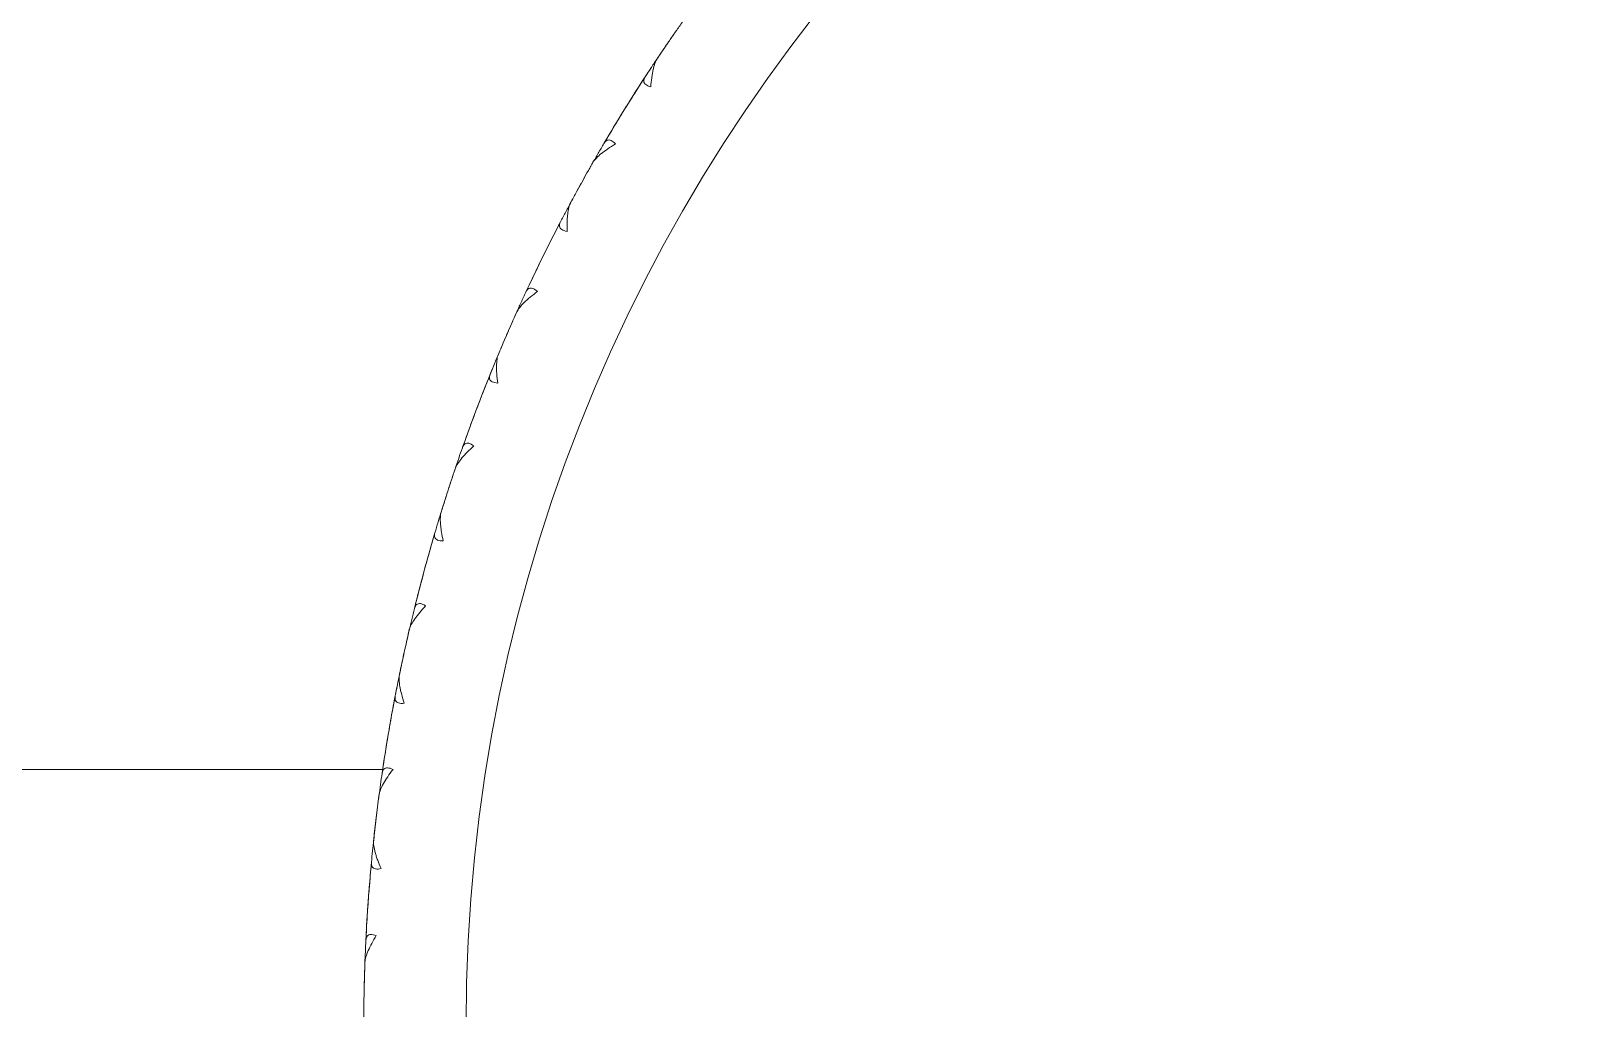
# Model space of a CAD drawing. Extents: x 1661 to 2451, y 0 to 579.
# Drawn here: x 2146.73 to 2161.77, y 524.88 to 534.45 of the extents above; entities that cross this region are included whole.
import ezdxf

# ---------------------------------------------------------------- set-up
doc = ezdxf.new("R2010")
doc.units = 0
doc.header["$LTSCALE"] = 10
doc.header["$MEASUREMENT"] = 0
doc.layers.add('1', color=7, linetype='CONTINUOUS')
doc.layers.add('2', color=7, linetype='CONTINUOUS', true_color=0xffffff)
doc.layers.add('3', color=7, linetype='CONTINUOUS', true_color=0xffffff)

msp = doc.modelspace()

# ---------------------------------------------------------------- linework, layer by layer
at = {"layer": '1', "color": 7, "linetype": 'Continuous', "lineweight": 13}
msp.add_arc((2167.149, 524.674), 22, 0, 152.7834, dxfattribs=at)
at = {"layer": '2', "color": 7, "linetype": 'Continuous', "lineweight": 18}
msp.add_line((2150.699, 529.585), (2150.7, 529.587), dxfattribs=at)
at = {"layer": '2', "color": 7, "linetype": 'Continuous', "lineweight": 13}
msp.add_arc((2166.989, 524.722), 16, 90, 270, dxfattribs=at)
at = {"layer": '2', "color": 7, "linetype": 'Continuous', "lineweight": 18, "extrusion": (-1.61995e-06, 1.05497e-06, 1)}
msp.add_arc((2166.989, 524.722, -0.003), 17, 146.9264, 149.5136, dxfattribs=at)
at = {"layer": '2', "color": 7, "linetype": 'Continuous', "lineweight": 18}
for start, end in [(152.4664, 155.0536), (158.0064, 160.5936), (163.5464, 166.1336), (169.0864, 171.6736), (174.6264, 177.2136)]:
    msp.add_arc((2166.989, 524.722, 0), 17, start, end, dxfattribs=at)
for points, weights in [([(2153.116, 534.548), (2152.986, 534.364), (2152.86, 534.176)], [1, 0.999911891436, 1]), ([(2152.232, 533.163), (2152.12, 532.967), (2152.013, 532.768)], [1, 0.999911891413, 1]), ([(2151.486, 531.699), (2151.394, 531.493), (2151.307, 531.285)], [1, 0.999911891479, 1]), ([(2150.885, 530.17), (2150.813, 529.956), (2150.746, 529.74)], [1, 0.999911891453, 1]), ([(2150.434, 528.59), (2150.383, 528.37), (2150.338, 528.149)], [1, 0.999911891422, 1]), ([(2150.138, 526.973), (2150.109, 526.75), (2150.085, 526.525)], [1, 0.999911891415, 1]), ([(2150, 525.336), (2149.992, 525.111), (2149.989, 524.885)], [1, 0.99991189142, 1])]:
    msp.add_rational_spline(points, weights, degree=2, dxfattribs=at)
for points in [[(2152.927, 534.276), (2152.947, 534.305), (2152.967, 534.334), (2152.987, 534.363)], [(2152.987, 534.363), (2153.007, 534.392), (2153.027, 534.421), (2153.047, 534.45)], [(2152.927, 534.276), (2152.906, 534.245), (2152.865, 534.184), (2152.804, 534.092), (2152.763, 534.03), (2152.743, 533.999)], [(2152.798, 533.9), (2152.777, 533.906), (2152.743, 533.921), (2152.724, 533.955), (2152.733, 533.983), (2152.743, 533.999)], [(2152.593, 533.764), (2152.574, 533.735), (2152.556, 533.705), (2152.537, 533.675)], [(2152.537, 533.675), (2152.519, 533.645), (2152.501, 533.615), (2152.482, 533.586)], [(2152.342, 533.351), (2152.388, 533.43), (2152.435, 533.508), (2152.482, 533.585)], [(2152.173, 533.059), (2152.191, 533.091), (2152.228, 533.155), (2152.283, 533.251), (2152.32, 533.315), (2152.339, 533.347)], [(2152.339, 533.347), (2152.348, 533.363), (2152.37, 533.384), (2152.408, 533.381), (2152.437, 533.358), (2152.452, 533.342)], [(2152.122, 532.966), (2152.139, 532.997), (2152.156, 533.028), (2152.173, 533.059)], [(2152.07, 532.873), (2152.053, 532.841), (2152.018, 532.776), (2151.966, 532.679), (2151.931, 532.613), (2151.914, 532.581)], [(2152.122, 532.966), (2152.104, 532.935), (2152.087, 532.905), (2152.071, 532.874)], [(2151.978, 532.487), (2151.956, 532.491), (2151.922, 532.503), (2151.899, 532.535), (2151.905, 532.564), (2151.914, 532.581)], [(2151.741, 532.238), (2151.756, 532.27), (2151.772, 532.301), (2151.787, 532.332)], [(2151.577, 531.897), (2151.616, 531.98), (2151.655, 532.062), (2151.694, 532.143)], [(2151.741, 532.238), (2151.725, 532.207), (2151.71, 532.175), (2151.694, 532.144)], [(2151.438, 531.59), (2151.452, 531.623), (2151.482, 531.691), (2151.528, 531.791), (2151.559, 531.859), (2151.575, 531.892)], [(2151.575, 531.892), (2151.583, 531.909), (2151.602, 531.932), (2151.641, 531.933), (2151.671, 531.913), (2151.688, 531.898)], [(2151.353, 531.395), (2151.367, 531.428), (2151.381, 531.46), (2151.395, 531.492)], [(2151.395, 531.492), (2151.409, 531.525), (2151.423, 531.557), (2151.438, 531.59)], [(2151.353, 531.395), (2151.339, 531.361), (2151.31, 531.293), (2151.268, 531.191), (2151.24, 531.123), (2151.226, 531.088)], [(2151.299, 531.002), (2151.277, 531.004), (2151.241, 531.012), (2151.215, 531.041), (2151.219, 531.071), (2151.226, 531.088)], [(2151.124, 530.829), (2151.111, 530.797), (2151.099, 530.764), (2151.086, 530.731)], [(2150.956, 530.375), (2150.987, 530.462), (2151.018, 530.547), (2151.049, 530.632)], [(2151.086, 530.731), (2151.074, 530.698), (2151.061, 530.665), (2151.049, 530.633)], [(2150.847, 530.056), (2150.859, 530.091), (2150.882, 530.161), (2150.918, 530.266), (2150.942, 530.336), (2150.954, 530.37)], [(2150.954, 530.37), (2150.961, 530.388), (2150.978, 530.413), (2151.016, 530.418), (2151.049, 530.401), (2151.067, 530.387)], [(2150.814, 529.955), (2150.825, 529.989), (2150.836, 530.023), (2150.847, 530.056)], [(2150.782, 529.855), (2150.771, 529.819), (2150.749, 529.749), (2150.716, 529.643), (2150.695, 529.572), (2150.685, 529.537)], [(2150.814, 529.955), (2150.803, 529.922), (2150.793, 529.888), (2150.782, 529.855)], [(2150.766, 529.458), (2150.744, 529.457), (2150.707, 529.463), (2150.679, 529.489), (2150.679, 529.519), (2150.685, 529.537)], [(2150.58, 529.168), (2150.589, 529.202), (2150.599, 529.236), (2150.608, 529.269)], [(2150.58, 529.168), (2150.571, 529.134), (2150.562, 529.1), (2150.553, 529.066)], [(2150.485, 528.801), (2150.507, 528.89), (2150.53, 528.978), (2150.553, 529.066)], [(2150.408, 528.473), (2150.416, 528.509), (2150.432, 528.581), (2150.458, 528.688), (2150.475, 528.76), (2150.484, 528.796)], [(2150.484, 528.796), (2150.489, 528.814), (2150.503, 528.84), (2150.541, 528.849), (2150.575, 528.835), (2150.594, 528.824)], [(2150.362, 528.266), (2150.37, 528.301), (2150.377, 528.335), (2150.385, 528.37)], [(2150.385, 528.37), (2150.392, 528.404), (2150.4, 528.439), (2150.408, 528.473)], [(2150.362, 528.266), (2150.354, 528.23), (2150.339, 528.158), (2150.317, 528.049), (2150.303, 527.977), (2150.296, 527.941)], [(2150.384, 527.869), (2150.362, 527.867), (2150.325, 527.869), (2150.295, 527.892), (2150.293, 527.922), (2150.296, 527.941)], [(2150.246, 527.667), (2150.24, 527.632), (2150.234, 527.597), (2150.228, 527.563)], [(2150.169, 527.189), (2150.182, 527.28), (2150.196, 527.369), (2150.21, 527.459)], [(2150.228, 527.563), (2150.222, 527.528), (2150.216, 527.494), (2150.21, 527.459)], [(2150.123, 526.855), (2150.128, 526.891), (2150.137, 526.964), (2150.152, 527.074), (2150.162, 527.147), (2150.168, 527.184)], [(2150.168, 527.184), (2150.171, 527.202), (2150.183, 527.23), (2150.219, 527.242), (2150.255, 527.231), (2150.275, 527.222)], [(2150.11, 526.75), (2150.114, 526.785), (2150.119, 526.82), (2150.123, 526.855)], [(2150.11, 526.75), (2150.106, 526.715), (2150.102, 526.68), (2150.098, 526.645)], [(2150.098, 526.644), (2150.094, 526.608), (2150.085, 526.534), (2150.074, 526.424), (2150.067, 526.351), (2150.063, 526.314)], [(2150.158, 526.252), (2150.136, 526.247), (2150.1, 526.245), (2150.067, 526.266), (2150.062, 526.295), (2150.063, 526.314)], [(2150.032, 525.931), (2150.029, 525.896), (2150.027, 525.862), (2150.025, 525.827)], [(2150.032, 525.931), (2150.034, 525.966), (2150.037, 526.001), (2150.04, 526.036)], [(2150.009, 525.554), (2150.013, 525.645), (2150.019, 525.736), (2150.025, 525.826)], [(2149.996, 525.217), (2149.997, 525.253), (2149.999, 525.327), (2150.004, 525.438), (2150.007, 525.511), (2150.009, 525.548)], [(2150.009, 525.548), (2150.01, 525.567), (2150.019, 525.596), (2150.054, 525.611), (2150.09, 525.604), (2150.111, 525.596)], [(2149.993, 525.111), (2149.994, 525.146), (2149.995, 525.181), (2149.996, 525.216)], [(2149.991, 525.005), (2149.992, 525.04), (2149.992, 525.075), (2149.993, 525.111)], [(2149.991, 525.005), (2149.99, 524.968), (2149.989, 524.894), (2149.989, 524.783), (2149.989, 524.71), (2149.989, 524.673)]]:
    msp.add_open_spline(points, degree=3, dxfattribs=at)
for points, knots in [([(2152.593, 533.765), (2152.635, 533.832), (2152.705, 533.942), (2152.777, 534.051), (2152.805, 534.093)], [0, 0, 0, 0, 0.610047, 1, 1, 1, 1]), ([(2152.86, 534.176), (2152.852, 534.164), (2152.844, 534.148), (2152.831, 534.111), (2152.825, 534.09), (2152.817, 534.054), (2152.815, 534.042), (2152.811, 534.016), (2152.809, 534.002), (2152.803, 533.961), (2152.8, 533.931), (2152.798, 533.9)], [0, 0, 0, 0, 0.25, 0.25, 0.5, 0.5, 0.625, 0.625, 0.75, 0.75, 1, 1, 1, 1]), ([(2152.452, 533.342), (2152.425, 533.326), (2152.4, 533.31), (2152.354, 533.279), (2152.333, 533.264), (2152.295, 533.234), (2152.279, 533.219), (2152.251, 533.19), (2152.24, 533.176), (2152.232, 533.163)], [0, 0, 0, 0, 0.25, 0.25, 0.5, 0.5, 0.75, 0.75, 1, 1, 1, 1]), ([(2152.013, 532.768), (2152.006, 532.755), (2152, 532.738), (2151.991, 532.7), (2151.987, 532.679), (2151.983, 532.642), (2151.981, 532.63), (2151.98, 532.604), (2151.979, 532.59), (2151.978, 532.548), (2151.978, 532.518), (2151.978, 532.487)], [0, 0, 0, 0, 0.25, 0.25, 0.5, 0.5, 0.625, 0.625, 0.75, 0.75, 1, 1, 1, 1]), ([(2151.905, 532.563), (2151.902, 532.557), (2151.862, 532.48), (2151.823, 532.404), (2151.787, 532.333)], [0, 0, 0, 0, 0.078831, 1, 1, 1, 1]), ([(2151.688, 531.898), (2151.663, 531.88), (2151.639, 531.861), (2151.596, 531.826), (2151.577, 531.809), (2151.542, 531.775), (2151.527, 531.759), (2151.502, 531.728), (2151.493, 531.713), (2151.486, 531.699)], [0, 0, 0, 0, 0.25, 0.25, 0.5, 0.5, 0.75, 0.75, 1, 1, 1, 1]), ([(2151.124, 530.83), (2151.152, 530.904), (2151.2, 531.025), (2151.249, 531.146), (2151.268, 531.193)], [0, 0, 0, 0, 0.610064, 1, 1, 1, 1]), ([(2151.307, 531.285), (2151.301, 531.271), (2151.296, 531.254), (2151.29, 531.215), (2151.289, 531.193), (2151.288, 531.157), (2151.288, 531.144), (2151.289, 531.118), (2151.289, 531.104), (2151.292, 531.062), (2151.295, 531.033), (2151.299, 531.002)], [0, 0, 0, 0, 0.25, 0.25, 0.5, 0.5, 0.625, 0.625, 0.75, 0.75, 1, 1, 1, 1]), ([(2151.067, 530.387), (2151.043, 530.366), (2151.022, 530.346), (2150.982, 530.307), (2150.964, 530.288), (2150.933, 530.251), (2150.92, 530.233), (2150.898, 530.2), (2150.89, 530.184), (2150.885, 530.17)], [0, 0, 0, 0, 0.25, 0.25, 0.5, 0.5, 0.75, 0.75, 1, 1, 1, 1]), ([(2150.746, 529.74), (2150.742, 529.726), (2150.739, 529.709), (2150.737, 529.669), (2150.737, 529.647), (2150.74, 529.611), (2150.742, 529.598), (2150.745, 529.572), (2150.747, 529.559), (2150.753, 529.517), (2150.759, 529.488), (2150.766, 529.458)], [0, 0, 0, 0, 0.25, 0.25, 0.5, 0.5, 0.625, 0.625, 0.75, 0.75, 1, 1, 1, 1]), ([(2150.679, 529.518), (2150.677, 529.512), (2150.653, 529.429), (2150.629, 529.346), (2150.608, 529.269)], [0, 0, 0, 0, 0.078831, 1, 1, 1, 1]), ([(2150.594, 528.824), (2150.573, 528.801), (2150.553, 528.779), (2150.518, 528.736), (2150.502, 528.715), (2150.474, 528.675), (2150.463, 528.656), (2150.444, 528.621), (2150.438, 528.604), (2150.434, 528.59)], [0, 0, 0, 0, 0.25, 0.25, 0.5, 0.5, 0.75, 0.75, 1, 1, 1, 1]), ([(2150.246, 527.667), (2150.259, 527.745), (2150.283, 527.873), (2150.308, 528.001), (2150.318, 528.051)], [0, 0, 0, 0, 0.610047, 1, 1, 1, 1]), ([(2150.338, 528.149), (2150.335, 528.134), (2150.334, 528.117), (2150.335, 528.077), (2150.338, 528.055), (2150.344, 528.019), (2150.347, 528.007), (2150.352, 527.981), (2150.356, 527.968), (2150.366, 527.928), (2150.375, 527.899), (2150.384, 527.869)], [0, 0, 0, 0, 0.25, 0.25, 0.5, 0.5, 0.625, 0.625, 0.75, 0.75, 1, 1, 1, 1]), ([(2150.275, 527.222), (2150.256, 527.197), (2150.238, 527.173), (2150.207, 527.127), (2150.193, 527.105), (2150.17, 527.063), (2150.16, 527.043), (2150.145, 527.005), (2150.14, 526.988), (2150.138, 526.973)], [0, 0, 0, 0, 0.25, 0.25, 0.5, 0.5, 0.75, 0.75, 1, 1, 1, 1]), ([(2150.085, 526.525), (2150.083, 526.51), (2150.084, 526.493), (2150.089, 526.454), (2150.094, 526.432), (2150.104, 526.397), (2150.107, 526.385), (2150.115, 526.36), (2150.12, 526.347), (2150.134, 526.308), (2150.146, 526.28), (2150.158, 526.252)], [0, 0, 0, 0, 0.25, 0.25, 0.5, 0.5, 0.625, 0.625, 0.75, 0.75, 1, 1, 1, 1]), ([(2150.062, 526.295), (2150.061, 526.288), (2150.053, 526.202), (2150.046, 526.116), (2150.04, 526.037)], [0, 0, 0, 0, 0.078831, 1, 1, 1, 1]), ([(2150.111, 525.596), (2150.095, 525.57), (2150.08, 525.544), (2150.053, 525.495), (2150.042, 525.472), (2150.023, 525.428), (2150.015, 525.407), (2150.004, 525.369), (2150, 525.351), (2150, 525.336)], [0, 0, 0, 0, 0.25, 0.25, 0.5, 0.5, 0.75, 0.75, 1, 1, 1, 1])]:
    msp.add_open_spline(points, degree=3, knots=knots, dxfattribs=at)
at = {"layer": '3', "color": 7, "linetype": 'Continuous', "lineweight": 18}
msp.add_line((2150.173, 527.222), (2094.189, 527.222), dxfattribs=at)

doc.saveas('drawing.dxf')
